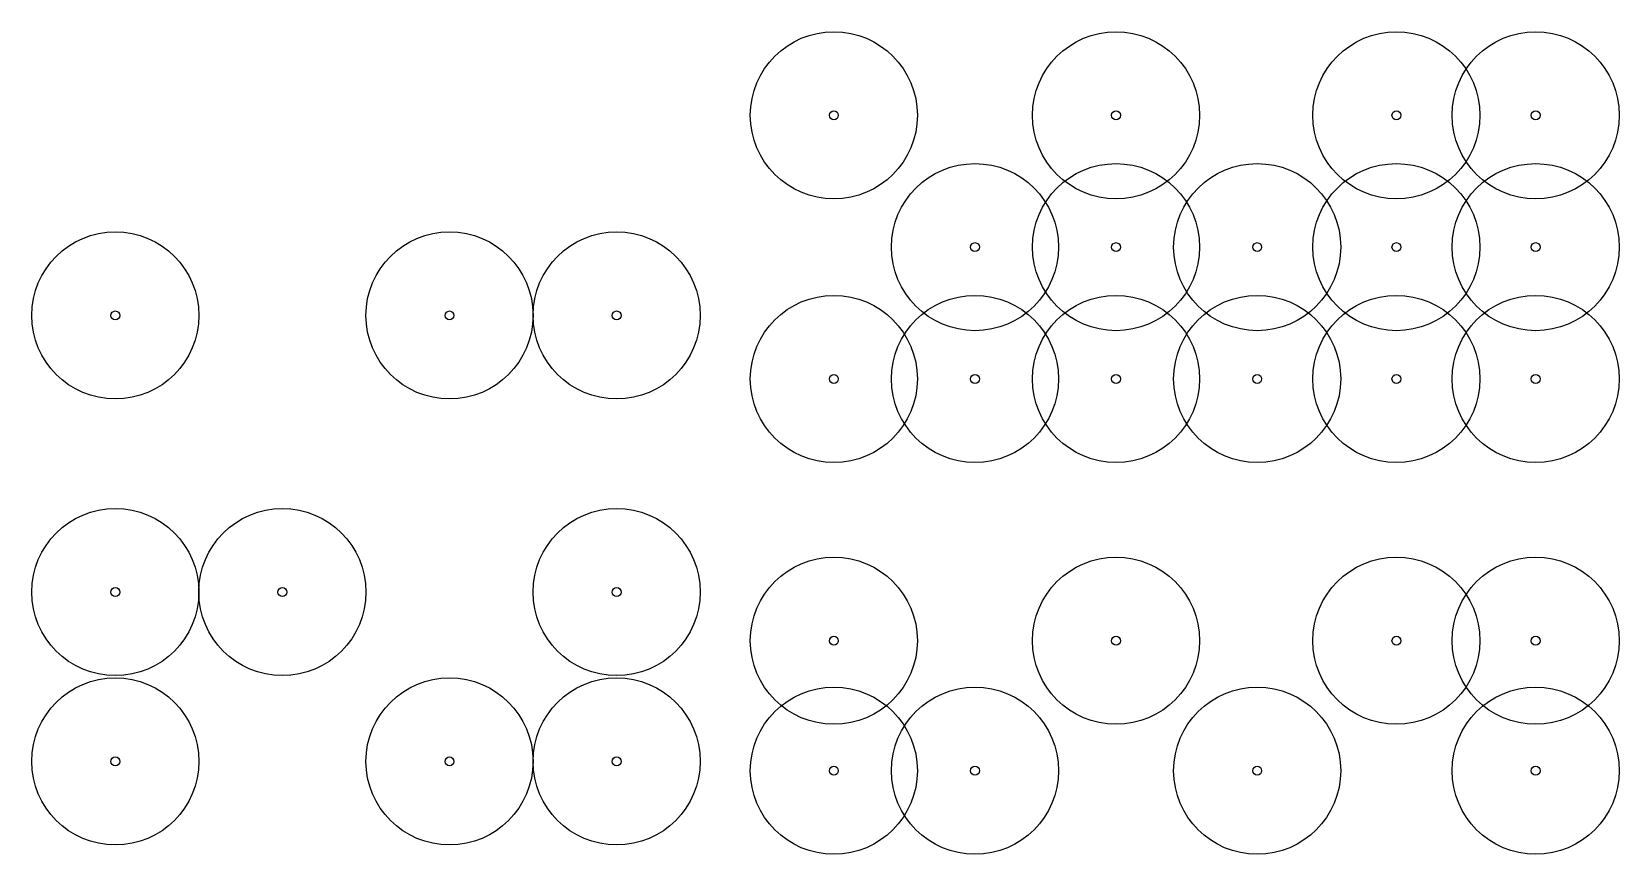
# Model space of a CAD drawing. Header units: metres. Extents: x 0 to 28500, y -667 to 14100.
import ezdxf

# ---------------------------------------------------------------- set-up
doc = ezdxf.new("R2010")
doc.units = ezdxf.units.M
doc.layers.add('SPRINKLER-COVERAGE', color=8, linetype='Continuous')
doc.layers.add('SPRINKLERS', color=1, linetype='Continuous')

msp = doc.modelspace()

# ---------------------------------------------------------------- linework, layer by layer
at = {"layer": 'SPRINKLER-COVERAGE'}
for centre in [(14400, 12600), (19466.667, 12600), (24500, 12600), (27000, 12600), (16933.333, 10233.334), (19466.667, 10233.334), (22000, 10233.334), (24500, 10233.334), (27000, 10233.334), (1500, 9006.667), (7500, 9006.667), (10500, 9006.667), (14400, 7866.667), (16933.333, 7866.667), (19466.667, 7866.667), (22000, 7866.667), (24500, 7866.667), (27000, 7866.667), (1500, 4040), (4500, 4040), (10500, 4040), (14400, 3166.668), (19466.667, 3166.668), (24500, 3166.668), (27000, 3166.668), (1500, 1000), (7500, 1000), (10500, 1000), (14400, 833.335), (16933.333, 833.335), (22000, 833.335), (27000, 833.335)]:
    msp.add_circle(centre, 1500, dxfattribs=at)
at = {"layer": 'SPRINKLERS'}
for centre in [(14400, 12600), (19466.667, 12600), (24500, 12600), (27000, 12600), (16933.333, 10233.334), (19466.667, 10233.334), (22000, 10233.334), (24500, 10233.334), (27000, 10233.334), (1500, 9006.667), (7500, 9006.667), (10500, 9006.667), (14400, 7866.667), (16933.333, 7866.667), (19466.667, 7866.667), (22000, 7866.667), (24500, 7866.667), (27000, 7866.667), (1500, 4040), (4500, 4040), (10500, 4040), (14400, 3166.668), (19466.667, 3166.668), (24500, 3166.668), (27000, 3166.668), (1500, 1000), (7500, 1000), (10500, 1000), (14400, 833.335), (16933.333, 833.335), (22000, 833.335), (27000, 833.335)]:
    msp.add_circle(centre, 80, dxfattribs=at)

doc.saveas('drawing.dxf')
